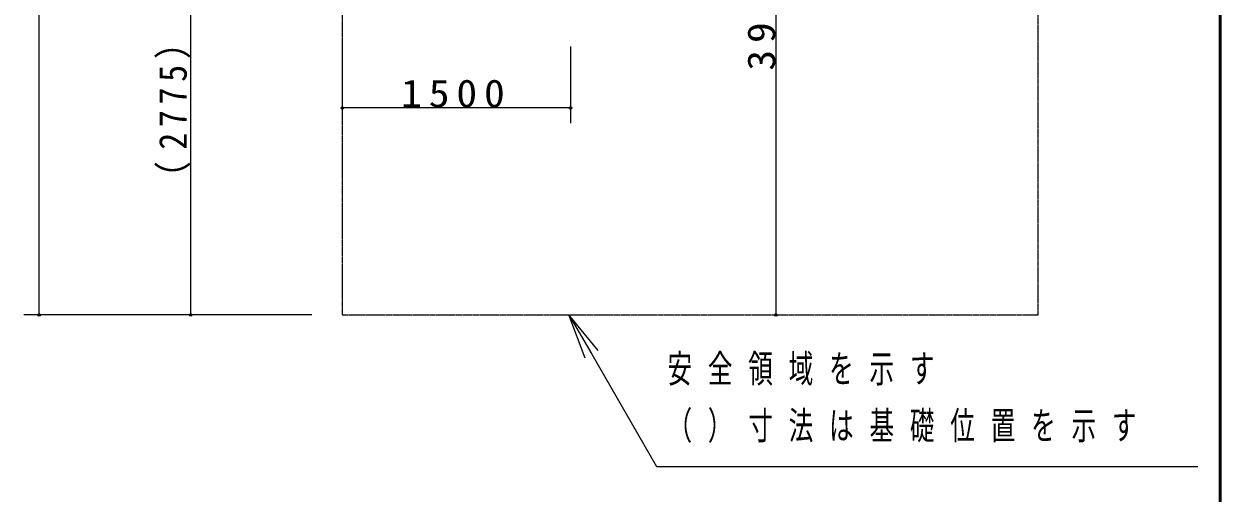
# Model space of a CAD drawing. Units: millimetres, scale not verified. Extents: x -35408 to 0, y -49934 to 13350.
# Drawn here: x -3945 to 0, y 4163 to 5709 of the extents above; entities that cross this region are included whole.
import ezdxf

# ---------------------------------------------------------------- set-up
doc = ezdxf.new("R2010")
doc.units = ezdxf.units.MM
doc.linetypes.add('USER3', pattern=[8, 3, -1, 1, -1, 1, -1])
for name, color, linetype, lineweight in [('A3図枠', 7, 'Continuous', 25), ('線', 2, 'Continuous', 25), ('補助', 2, 'Continuous', 25)]:
    doc.layers.add(name, color=color, linetype=linetype, lineweight=lineweight)
doc.styles.add('ＭＳ ゴシック', font='')
doc.styles.get('ＭＳ ゴシック').set_extended_font_data('MS Gothic')

# ---------------------------------------------------------------- blocks, each defined once
blk = doc.blocks.new('dimension_origin')
at = {"color": 0, "linetype": 'Continuous', "lineweight": -2}
blk.add_circle((0, 0), 1.25, dxfattribs=at)

msp = doc.modelspace()

# ---------------------------------------------------------------- linework, layer by layer
at = {"layer": 'A3図枠', "lineweight": 50}
msp.add_line((0, 0), (0, 13350), dxfattribs=at)
at = {"layer": '線', "linetype": 'USER3'}
msp.add_lwpolyline([(-2895, 4750), (-600, 4750), (-600, 8700), (-2895, 8700)], close=True, dxfattribs=at)
at = {"layer": '補助', "lineweight": 13}
for p, q in [((-3895, 4750), (-3895, 8700)), ((-1465, 6725), (-1465, 4750)), ((-3395, 4750), (-3395, 6137.5)), ((-2895, 5634.775), (-2895, 5382.275)), ((-2142.5, 5634.775), (-2142.5, 5382.275)), ((-2142.5, 5432.275), (-2895, 5432.275)), ((-2995, 4750), (-3945, 4750)), ((-2995, 4750), (-3445, 4750))]:
    msp.add_line(p, q, dxfattribs=at)
at = {"layer": '補助'}
for p, q in [((-2094.151, 4607.596), (-2147.5, 4750)), ((-2050.849, 4632.596), (-2147.5, 4750)), ((-2147.5, 4750), (-2072.5, 4620.096)), ((-2072.5, 4620.096), (-1858.825, 4250)), ((-1858.825, 4250), (-1808.825, 4250)), ((-1808.825, 4250), (-73.452, 4250))]:
    msp.add_line(p, q, dxfattribs=at)

# ---------------------------------------------------------------- block references
at = {"layer": '補助', "lineweight": 13, "xscale": 3.33, "yscale": 3.33}
msp.add_blockref('dimension_origin', (-2895, 5432.275), dxfattribs=at)
for p, rotation in [((-2142.5, 5432.275), 180), ((-3895, 4750), 90), ((-3395, 4750), 90), ((-1465, 4750), 90)]:
    msp.add_blockref('dimension_origin', p, dxfattribs=dict(at, rotation=rotation))

# ---------------------------------------------------------------- texts
at = {"layer": '補助', "char_height": 91.64, "attachment_point": 8, "rotation": 90, "style": 'ＭＳ ゴシック'}
for s, insert in [('\\T1.33;\\W1.1;3950', (-1466, 5737.5)), ('\\T1.33;\\W0.9;（2775）', (-3396, 5443.75))]:
    msp.add_mtext(s, dxfattribs=dict(at, insert=insert))
at = {"layer": '補助', "char_height": 91.64, "style": 'ＭＳ ゴシック'}
for s, insert, attachment_point in [('\\T1.33;\\W1.1;1500', (-2518.75, 5433.275), 8), ('\\T1.64;\\W0.65;安全領域を示す', (-1822.575, 4618.75), 1), ('\\T1.64;\\W0.65;（）寸法は基礎位置を示す', (-1822.575, 4431.25), 1)]:
    msp.add_mtext(s, dxfattribs=dict(at, insert=insert, attachment_point=attachment_point))

doc.saveas('drawing.dxf')
